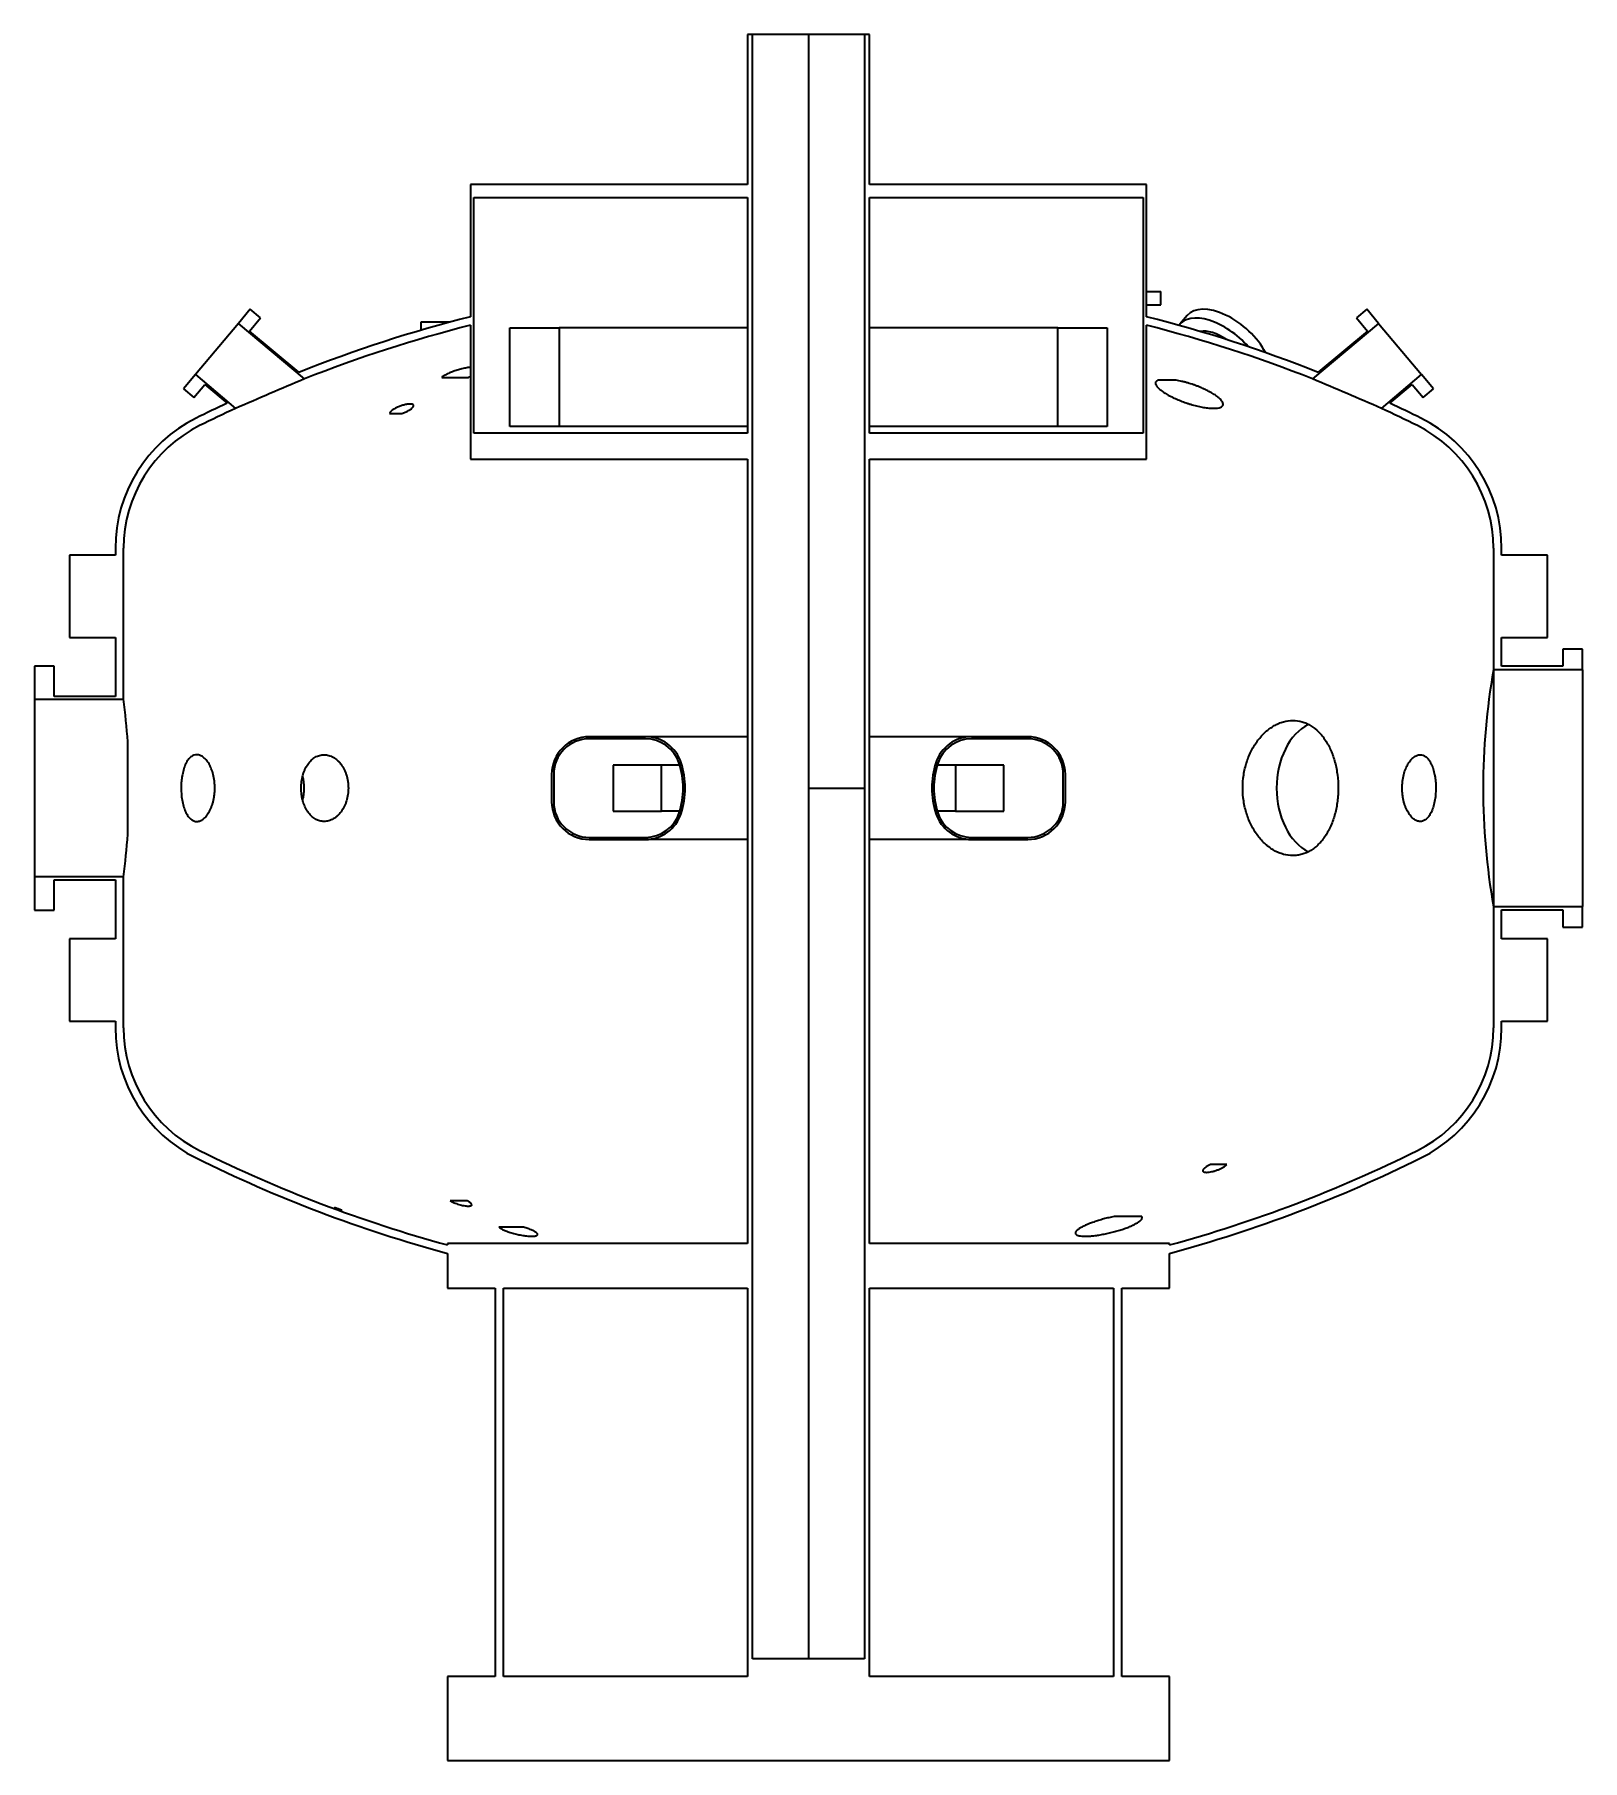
# Model space of a CAD drawing. Header units: millimetres. Extents: x -1130 to 1130, y -1419 to 1100.
import ezdxf

# ---------------------------------------------------------------- set-up
doc = ezdxf.new("R2010")
doc.units = ezdxf.units.MM
doc.layers.add('DV1_Default', color=7, linetype='Continuous')

msp = doc.modelspace()

# ---------------------------------------------------------------- linework, layer by layer
at = {"layer": 'DV1_Default', "color": 7, "linetype": 'Continuous', "lineweight": 35}
for p, q in [((-82, 1100), (-89.1, 1100)), ((-89.1, 1100), (-89.1, 881)), ((82, 1100), (-82, 1100)), ((-82, -1271), (-82, 1100)), ((0, 1100), (0, -1271)), ((89.1, 1100), (82, 1100)), ((82, 1100), (82, -1271)), ((89.1, 881), (89.1, 1100)), ((-89.1, 881), (-493.5, 881)), ((-493.5, 881), (-493.5, 688.1)), ((-488.5, 518), (-488.5, 862)), ((-488.5, 862), (-89.1, 862)), ((-89.1, 862), (-89.1, 518)), ((493.5, 881), (89.1, 881)), ((89.1, 862), (488.5, 862)), ((89.1, 518), (89.1, 862)), ((488.5, 862), (488.5, 518)), ((493.5, 688.1), (493.5, 881)), ((493.5, 725), (514.2, 725)), ((514.2, 705.2), (514.2, 725)), ((-815, 698.9), (-832.4, 678.2)), ((-815.9, 667.1), (-799.9, 686.2)), ((-799.9, 686.2), (-815, 698.9)), ((493.5, 705.2), (514.2, 705.2)), ((552.8, 689.7), (542.1, 677)), ((815, 698.9), (799.9, 686.2)), ((799.9, 686.2), (815.9, 667.1)), ((832.4, 678.2), (815, 698.9)), ((-832.4, 678.2), (-895.1, 603.5)), ((-735.9, 597.3), (-832.4, 678.2)), ((-744.1, 606.9), (-815.9, 667.1)), ((-524.4, 680), (-565.9, 680)), ((-565.9, 680), (-565.9, 668.3)), ((-493.5, 675.7), (-493.5, 480)), ((-436, 528), (-436, 672)), ((-436, 672), (-364, 672)), ((-89.1, 672), (-364, 672)), ((-364, 672), (-364, 528)), ((364, 672), (89.1, 672)), ((364, 528), (364, 672)), ((364, 672), (436, 672)), ((436, 672), (436, 528)), ((493.5, 480), (493.5, 675.7)), ((832.4, 678.2), (735.9, 597.3)), ((815.9, 667.1), (744.1, 606.9)), ((832.4, 678.2), (895.1, 603.5)), ((-895.1, 603.5), (-912.5, 582.8)), ((-912.5, 582.8), (-897.3, 570.1)), ((-897.3, 570.1), (-881.3, 589.1)), ((-895.1, 603.5), (-836.4, 554.2)), ((-881.3, 589.1), (-848.7, 561.8)), ((-535.4, 599.5), (-496.4, 599.5)), ((836.4, 554.2), (895.1, 603.5)), ((848.7, 561.8), (881.3, 589.1)), ((881.3, 589.1), (897.3, 570.1)), ((912.5, 582.8), (895.1, 603.5)), ((897.3, 570.1), (912.5, 582.8)), ((-611.5, 546.9), (-593.7, 546.9)), ((-89.1, 518), (-488.5, 518)), ((-364, 528), (-436, 528)), ((-89.1, 528), (-364, 528)), ((364, 528), (89.1, 528)), ((488.5, 518), (89.1, 518)), ((436, 528), (364, 528)), ((-493.5, 480), (-89.1, 480)), ((-89.1, 480), (-89.1, -665)), ((89.1, -665), (89.1, 480)), ((89.1, 480), (493.5, 480)), ((-1079, 340), (-1079, 220)), ((-1012, 340), (-1079, 340)), ((-1012, 350), (-1012, 340)), ((-1000, 129.7), (-1000, 350)), ((1000, 350), (1000, 172.8)), ((1012, 340), (1012, 350)), ((1079, 340), (1012, 340)), ((1079, 220), (1079, 340)), ((-1079, 220), (-1012, 220)), ((-1012, 220), (-1012, 133.7)), ((1012, 177.8), (1012, 220)), ((1012, 220), (1079, 220)), ((1130, 203), (1101.5, 203)), ((1101.5, 203), (1101.5, 177.8)), ((1130, 172.8), (1130, 203)), ((-1101.5, 178), (-1130, 178)), ((-1130, 178), (-1130, 129.7)), ((-1101.5, 133.7), (-1101.5, 178)), ((1101.5, 177.8), (1012, 177.8)), ((1000, 172.8), (1000, -172.8)), ((1130, 172.8), (1000, 172.8)), ((1130, 172.8), (1130, -172.8)), ((-1130, 129.7), (-1130, -129.7)), ((-1130, 129.7), (-1000, 129.7)), ((-1012, 133.7), (-1101.5, 133.7)), ((-993.8, -67.5), (-993.8, 67.5)), ((-238.2, 75), (-320, 75)), ((-238.2, 72), (-320, 72)), ((-89.1, 75), (-238.2, 75)), ((238.2, 75), (89.1, 75)), ((320, 75), (238.2, 75)), ((320, 72), (238.2, 72)), ((-214.6, 33.6), (-285.4, 33.6)), ((-285.4, 33.6), (-285.4, -33.6)), ((-187.9, 33.6), (-214.6, 33.6)), ((-214.6, -33.6), (-214.6, 33.6)), ((214.6, 33.6), (187.9, 33.6)), ((214.6, 33.6), (214.6, -33.6)), ((285.4, 33.6), (214.6, 33.6)), ((285.4, -33.6), (285.4, 33.6)), ((-375, 20), (-375, -20)), ((-372, 20), (-372, -20)), ((0, 0), (82, 0)), ((372, -20), (372, 20)), ((375, -20), (375, 20)), ((-285.4, -33.6), (-214.6, -33.6)), ((-187.9, -33.6), (-214.6, -33.6)), ((214.6, -33.6), (187.9, -33.6)), ((214.6, -33.6), (285.4, -33.6)), ((-320, -72), (-238.2, -72)), ((-320, -75), (-238.2, -75)), ((-89.1, -75), (-238.2, -75)), ((238.2, -75), (89.1, -75)), ((238.2, -72), (320, -72)), ((238.2, -75), (320, -75)), ((-1130, -129.7), (-1130, -178)), ((-1000, -129.7), (-1130, -129.7)), ((-1101.5, -133.7), (-1012, -133.7)), ((-1101.5, -178), (-1101.5, -133.7)), ((-1012, -133.7), (-1012, -220)), ((-1000, -350), (-1000, -129.7)), ((1000, -172.8), (1130, -172.8)), ((1000, -172.8), (1000, -350)), ((1130, -203), (1130, -172.8)), ((-1130, -178), (-1101.5, -178)), ((1012, -220), (1012, -177.8)), ((1012, -177.8), (1101.5, -177.8)), ((1101.5, -177.8), (1101.5, -203)), ((-1079, -220), (-1079, -340)), ((-1012, -220), (-1079, -220)), ((1079, -220), (1012, -220)), ((1079, -340), (1079, -220)), ((1101.5, -203), (1130, -203)), ((-1079, -340), (-1012, -340)), ((-1012, -340), (-1012, -350)), ((1012, -340), (1079, -340)), ((1012, -350), (1012, -340)), ((610.7, -549.4), (586.7, -549.4)), ((-498.4, -602.5), (-523, -602.5)), ((486.5, -625.5), (446.3, -625.5)), ((-416.3, -640.8), (-451.9, -640.8)), ((-527, -665), (-527, -666.9)), ((-89.1, -665), (-527, -665)), ((-527, -679.3), (-527, -730)), ((527, -665), (89.1, -665)), ((527, -666.9), (527, -665)), ((527, -730), (527, -679.3)), ((-527, -730), (-457.5, -730)), ((-457.5, -730), (-457.5, -1297)), ((-445.5, -730), (-89.1, -730)), ((-445.5, -1297), (-445.5, -730)), ((-89.1, -730), (-89.1, -1297)), ((89.1, -1297), (89.1, -730)), ((89.1, -730), (445.5, -730)), ((445.5, -730), (445.5, -1297)), ((457.5, -730), (527, -730)), ((457.5, -1297), (457.5, -730)), ((82, -1271), (-82, -1271)), ((-527, -1297), (-527, -1419.4)), ((-457.5, -1297), (-527, -1297)), ((-89.1, -1297), (-445.5, -1297)), ((445.5, -1297), (89.1, -1297)), ((527, -1297), (457.5, -1297)), ((527, -1419.4), (527, -1297)), ((-527, -1419.4), (527, -1419.4))]:
    msp.add_line(p, q, dxfattribs=at)
for centre, radius, start, end in [((0, -1262.5), 2012, 104.1983, 111.7049), ((0, -1262.5), 2012, 68.2951, 75.8017), ((0, -1262.5), 2000, 104.2853, 111.5881), ((0, -1262.5), 2000, 68.4119, 75.7147), ((3069.9, -8440.7), 9806.5, 112.8356, 113.47472), ((-3070.2, -8441.3), 9807.3, 66.5253, 67.16437), ((0, -1262.5), 2012, 114.9495, 116.3878), ((0, -1262.5), 2012, 63.6122, 65.0505), ((-800, 350), 212, 116.3878, 180), ((-800, 350), 200, 116.3878, 180), ((0, -1262.5), 2000, 114.7222, 116.3878), ((0, -1262.5), 2000, 63.6122, 65.2778), ((800, 350), 200, 0, 63.6122), ((800, 350), 212, 0, 63.6122), ((1985.4, 0), 1000.4, 170.0537, 189.9463), ((-2013.3, -1.9), 1021.8, 3.8953, 7.4011), ((-320, 20), 55, 90, 180), ((-320, 20), 52, 90, 180), ((-238.2, 20), 55, 17.9202, 90), ((-238.2, 20), 52, 17.9202, 90), ((238.2, 20), 55, 90, 162.0798), ((238.2, 20), 52, 90, 162.0798), ((320, 20), 55, 0, 90), ((320, 20), 52, 0, 90), ((-300, 0), 117, 342.0798, 17.9202), ((-300, 0), 120, 342.0798, 17.9202), ((300, 0), 120, 162.0798, 197.9202), ((300, 0), 117, 162.0798, 197.9202), ((-320, -20), 55, 180, 270), ((-320, -20), 52, 180, 270), ((320, -20), 52, 270, 0), ((320, -20), 55, 270, 0), ((-238.2, -20), 52, 270, 342.0798), ((-238.2, -20), 55, 270, 342.0798), ((238.2, -20), 55, 197.9202, 270), ((238.2, -20), 52, 197.9202, 270), ((-2013.1, 1.9), 1021.6, 352.5985, 356.1051), ((-800, -350), 212, 180, 243.6122), ((-800, -350), 200, 180, 243.6122), ((800, -350), 200, 296.3878, 0), ((800, -350), 212, 296.3878, 0), ((0, 1262.5), 2012, 243.6122, 254.8155), ((0, 1262.5), 2000, 243.6122, 254.7222), ((0, 1262.5), 2000, 285.2778, 296.3878), ((0, 1262.5), 2012, 285.1845, 296.3878)]:
    msp.add_arc(centre, radius, start, end, dxfattribs=at)
for centre, major_axis, ratio, start_param, end_param in [((600, 628.1), (58, -48.8), 0.541675, 1.284228, 3.187774), ((610.8, 640.9), (58, -48.8), 0.541675, 0.910557, 3.141593), ((600, 628.1), (38.8, -32.7), 0.541675, 1.75394, 2.718578), ((954, -130.4), (-724.7, 610.7), 0.541675, -0.59135, -0.551227), ((753.1, 0), (0, -98.6), 0.707107, 3.480387, 5.944396), ((-770.7, 0), (0, 48.7), 0.707107, 4.349039, 5.075738)]:
    msp.add_ellipse(centre, major_axis=major_axis, ratio=ratio, start_param=start_param, end_param=end_param, dxfattribs=at)
for points, knots in [([(-493.5, 614.2), (-493.7, 614.2), (-493.9, 614.1), (-496.2, 613.9), (-498.4, 613.6), (-501.8, 612.9), (-503, 612.7), (-505.3, 612.1), (-506.5, 611.9), (-508.8, 611.3), (-510, 610.9), (-512.3, 610.3), (-513.5, 609.9), (-515.7, 609.2), (-516.8, 608.8), (-519, 608), (-520.1, 607.6), (-523.2, 606.4), (-525.1, 605.5), (-527.8, 604.2), (-528.7, 603.8), (-530.3, 602.9), (-531, 602.5), (-533.2, 601.2), (-534.4, 600.4), (-535.4, 599.5)], [0, 0, 0, 0, 0.014734, 0.014734, 0.155486, 0.155486, 0.225862, 0.225862, 0.296238, 0.296238, 0.366614, 0.366614, 0.436991, 0.436991, 0.507367, 0.507367, 0.577743, 0.577743, 0.718495, 0.718495, 0.788871, 0.788871, 0.859248, 0.859248, 1, 1, 1, 1]), ([(509.9, 595.5), (508.8, 595), (508, 594.4), (506.9, 593), (506.6, 592.2), (506.6, 590.6), (506.8, 589.7), (507.4, 588.2), (507.7, 587.7), (508.4, 586.7), (508.8, 586.2), (510.1, 584.6), (511.2, 583.5), (513.1, 581.8), (513.8, 581.3), (515.3, 580.1), (516, 579.5), (518.5, 577.8), (520.3, 576.6), (524.2, 574.3), (526.4, 573.1), (530.9, 570.8), (533.2, 569.7), (538.2, 567.4), (540.8, 566.3), (546.1, 564.3), (548.8, 563.3), (553, 561.8), (554.4, 561.4), (557.3, 560.5), (558.7, 560), (562.9, 558.8), (565.7, 558.1), (570, 557.1), (571.4, 556.8), (574.2, 556.2), (575.5, 556), (579.5, 555.3), (582.1, 554.9), (585.7, 554.6), (586.9, 554.5), (589.2, 554.4), (591.4, 554.3), (593.4, 554.4), (595.3, 554.5), (596.2, 554.6), (598.7, 554.9), (600.1, 555.3), (602.4, 556.2), (603.4, 556.8), (604.7, 558.1), (605.1, 558.9), (605.3, 560.1), (605.3, 560.6), (605.2, 561.5), (605.1, 561.9), (604.6, 563.3), (604, 564.3), (602.4, 566.5), (601.4, 567.6), (599, 569.8), (597.6, 570.9), (594.5, 573.2), (592.7, 574.4), (588.9, 576.7), (586.9, 577.9), (583.6, 579.6), (582.5, 580.2), (580.1, 581.3), (579, 581.9), (575.3, 583.6), (572.8, 584.7), (568.9, 586.2), (567.5, 586.7), (564.8, 587.8), (563.4, 588.3), (559.3, 589.7), (556.5, 590.6), (552.2, 591.8), (550.8, 592.2), (548, 593), (546.5, 593.4), (542.2, 594.4), (539.5, 595), (536.8, 595.5)], [0, 0, 0, 0, 0.03125, 0.03125, 0.0625, 0.0625, 0.09375, 0.09375, 0.109375, 0.109375, 0.125, 0.125, 0.15625, 0.15625, 0.171875, 0.171875, 0.1875, 0.1875, 0.21875, 0.21875, 0.25, 0.25, 0.28125, 0.28125, 0.3125, 0.3125, 0.34375, 0.34375, 0.359375, 0.359375, 0.375, 0.375, 0.40625, 0.40625, 0.421875, 0.421875, 0.4375, 0.4375, 0.46875, 0.46875, 0.484375, 0.484375, 0.5, 0.515625, 0.515625, 0.53125, 0.53125, 0.5625, 0.5625, 0.59375, 0.59375, 0.625, 0.625, 0.640625, 0.640625, 0.65625, 0.65625, 0.6875, 0.6875, 0.71875, 0.71875, 0.75, 0.75, 0.78125, 0.78125, 0.8125, 0.8125, 0.828125, 0.828125, 0.84375, 0.84375, 0.875, 0.875, 0.890625, 0.890625, 0.90625, 0.90625, 0.9375, 0.9375, 0.953125, 0.953125, 0.96875, 0.96875, 1, 1, 1, 1]), ([(-593.7, 546.9), (-591.9, 547.5), (-590.3, 548.1), (-587.9, 549.1), (-587.1, 549.5), (-585.6, 550.2), (-584.9, 550.6), (-582.8, 551.7), (-581.6, 552.5), (-580, 553.6), (-579.5, 554), (-578.7, 554.7), (-578.3, 555.1), (-577.3, 556.2), (-576.8, 556.8), (-576.4, 558.1), (-576.4, 558.6), (-576.9, 559.3), (-577.1, 559.6), (-577.6, 559.9), (-578, 560.1), (-578.8, 560.3), (-579.3, 560.4), (-580.3, 560.6), (-580.9, 560.6), (-582.8, 560.6), (-584.3, 560.5), (-587.5, 560), (-589.2, 559.6), (-592.7, 558.7), (-594.4, 558.1), (-597.8, 556.9), (-599.5, 556.2), (-601.7, 555.1), (-602.5, 554.7), (-603.9, 554), (-604.6, 553.6), (-606.5, 552.5), (-607.6, 551.7), (-609.4, 550.2), (-610.1, 549.5), (-610.9, 548.5), (-611.1, 548.1), (-611.4, 547.5), (-611.5, 547.2), (-611.5, 546.9)], [0, 0, 0, 0, 0.0625, 0.0625, 0.09375, 0.09375, 0.125, 0.125, 0.1875, 0.1875, 0.21875, 0.21875, 0.25, 0.25, 0.3125, 0.3125, 0.375, 0.375, 0.40625, 0.40625, 0.4375, 0.4375, 0.46875, 0.46875, 0.5, 0.5, 0.5625, 0.5625, 0.625, 0.625, 0.6875, 0.6875, 0.75, 0.75, 0.78125, 0.78125, 0.8125, 0.8125, 0.875, 0.875, 0.9375, 0.9375, 0.96875, 0.96875, 1, 1, 1, 1]), ([(633.9, 0), (633.9, -6.5), (634.4, -12.9), (635.9, -22.4), (636.5, -25.5), (638, -31.7), (638.8, -34.8), (641.7, -43.7), (644, -49.4), (648.1, -57.4), (649.6, -60), (652.7, -65.1), (654.4, -67.5), (659.5, -74.3), (663.3, -78.4), (668.3, -82.9), (669.3, -83.7), (671.4, -85.4), (672.4, -86.2), (675.6, -88.5), (677.7, -89.9), (682.1, -92.3), (684.3, -93.4), (687.7, -94.8), (688.8, -95.2), (691.1, -96), (692.2, -96.4), (697.9, -98), (702.5, -98.6), (709.3, -98.6), (711.6, -98.4), (716.1, -97.8), (718.4, -97.3), (725, -95.4), (729.2, -93.6), (735.3, -89.9), (737.3, -88.5), (741.1, -85.4), (743, -83.8), (748.3, -78.4), (751.6, -74.4), (757.7, -65.2), (760.4, -60.2), (763.8, -52.2), (764.9, -49.4), (766.9, -43.7), (767.8, -40.8), (770.2, -31.8), (771.4, -25.7), (772.6, -16.2), (772.9, -13), (773.3, -6.5), (773.4, -3.3), (773.4, 6.4), (773, 12.8), (771.8, 22.3), (771.3, 25.5), (770.1, 31.7), (769.4, 34.7), (767.8, 40.7), (766.9, 43.6), (765.5, 47.8), (764.9, 49.2), (763.9, 52), (763.3, 53.4), (760.4, 60.1), (757.7, 65.1), (753.2, 71.9), (751.7, 74.1), (748.3, 78.2), (746.6, 80.2), (741.2, 85.5), (737.4, 88.6), (731.3, 92.3), (729.2, 93.4), (725, 95.3), (722.8, 96.1), (716.3, 97.9), (711.8, 98.6), (702.6, 98.6), (698, 98), (691.2, 96.1), (688.9, 95.3), (684.4, 93.4), (682.2, 92.4), (675.6, 88.6), (671.4, 85.6), (665.4, 80.3), (663.4, 78.3), (659.7, 74.2), (657.8, 72), (652.7, 65.2), (649.6, 60.3), (645.4, 52.2), (644.1, 49.4), (641.8, 43.7), (640.7, 40.8), (638.8, 34.9), (638, 31.9), (636.5, 25.7), (635.9, 22.5), (634.4, 13), (633.9, 6.5), (633.9, 0)], [0, 0, 0, 0, 0.03125, 0.03125, 0.046875, 0.046875, 0.0625, 0.0625, 0.09375, 0.09375, 0.109375, 0.109375, 0.125, 0.125, 0.15625, 0.15625, 0.164063, 0.164063, 0.171875, 0.171875, 0.1875, 0.1875, 0.203125, 0.203125, 0.210938, 0.210938, 0.21875, 0.21875, 0.25, 0.25, 0.265625, 0.265625, 0.28125, 0.28125, 0.3125, 0.3125, 0.328125, 0.328125, 0.34375, 0.34375, 0.375, 0.375, 0.40625, 0.40625, 0.421875, 0.421875, 0.4375, 0.4375, 0.46875, 0.46875, 0.484375, 0.484375, 0.5, 0.5, 0.53125, 0.53125, 0.546875, 0.546875, 0.5625, 0.5625, 0.578125, 0.578125, 0.585938, 0.585938, 0.59375, 0.59375, 0.625, 0.625, 0.640625, 0.640625, 0.65625, 0.65625, 0.6875, 0.6875, 0.703125, 0.703125, 0.71875, 0.71875, 0.75, 0.75, 0.78125, 0.78125, 0.796875, 0.796875, 0.8125, 0.8125, 0.84375, 0.84375, 0.859375, 0.859375, 0.875, 0.875, 0.90625, 0.90625, 0.921875, 0.921875, 0.9375, 0.9375, 0.953125, 0.953125, 0.96875, 0.96875, 1, 1, 1, 1]), ([(-866.8, 0), (-866.8, -3.4), (-867, -6.8), (-867.6, -11.7), (-867.8, -13.3), (-868.4, -16.5), (-868.7, -18.1), (-869.5, -21.1), (-869.9, -22.5), (-870.8, -25.4), (-871.3, -26.7), (-872.9, -30.7), (-874, -33.1), (-876.6, -37.4), (-877.9, -39.4), (-880.7, -42.7), (-882.2, -44.1), (-884.4, -45.8), (-885.2, -46.3), (-886.7, -47.1), (-887.5, -47.5), (-889.7, -48.4), (-891.3, -48.7), (-893.6, -48.7), (-894.3, -48.7), (-895.8, -48.4), (-896.6, -48.2), (-898.8, -47.4), (-900.2, -46.6), (-902.3, -44.9), (-903, -44.3), (-904.3, -42.9), (-904.9, -42.2), (-906.8, -39.7), (-907.9, -37.8), (-909.6, -34.5), (-910.1, -33.3), (-911, -30.9), (-911.5, -29.6), (-912.8, -25.6), (-913.5, -22.8), (-914.7, -16.6), (-915.2, -13.5), (-915.6, -8.5), (-915.7, -6.9), (-915.9, -3.5), (-915.9, -1.8), (-915.9, 3.3), (-915.8, 6.6), (-915.3, 11.6), (-915.2, 13.3), (-914.7, 16.5), (-914.4, 18), (-913.8, 21.1), (-913.5, 22.5), (-912.8, 25.4), (-912.4, 26.8), (-911.1, 30.9), (-910.1, 33.3), (-908.5, 36.6), (-908, 37.6), (-906.8, 39.6), (-906.2, 40.5), (-904.9, 42.1), (-904.3, 42.9), (-903, 44.3), (-902.3, 44.9), (-900.2, 46.6), (-898.8, 47.4), (-895.8, 48.5), (-894.3, 48.7), (-891.3, 48.7), (-889.7, 48.4), (-886.7, 47.2), (-885.1, 46.3), (-882.2, 44.1), (-880.7, 42.7), (-877.9, 39.4), (-876.5, 37.4), (-874, 33.1), (-872.9, 30.7), (-870.8, 25.5), (-869.9, 22.6), (-868.4, 16.6), (-867.8, 13.4), (-867.2, 8.5), (-867, 6.8), (-866.8, 3.4), (-866.8, 1.7), (-866.8, 0)], [0, 0, 0, 0, 0.03125, 0.03125, 0.046875, 0.046875, 0.0625, 0.0625, 0.078125, 0.078125, 0.09375, 0.09375, 0.125, 0.125, 0.15625, 0.15625, 0.1875, 0.1875, 0.203125, 0.203125, 0.21875, 0.21875, 0.25, 0.25, 0.265625, 0.265625, 0.28125, 0.28125, 0.3125, 0.3125, 0.328125, 0.328125, 0.34375, 0.34375, 0.375, 0.375, 0.390625, 0.390625, 0.40625, 0.40625, 0.4375, 0.4375, 0.46875, 0.46875, 0.484375, 0.484375, 0.5, 0.5, 0.53125, 0.53125, 0.546875, 0.546875, 0.5625, 0.5625, 0.578125, 0.578125, 0.59375, 0.59375, 0.625, 0.625, 0.640625, 0.640625, 0.65625, 0.65625, 0.671875, 0.671875, 0.6875, 0.6875, 0.71875, 0.71875, 0.75, 0.75, 0.78125, 0.78125, 0.8125, 0.8125, 0.84375, 0.84375, 0.875, 0.875, 0.90625, 0.90625, 0.9375, 0.9375, 0.96875, 0.96875, 0.984375, 0.984375, 1, 1, 1, 1]), ([(-740.7, 0), (-740.7, -3.2), (-740.5, -6.4), (-739.9, -11.1), (-739.6, -12.6), (-739, -15.7), (-738.6, -17.2), (-737.4, -21.6), (-736.4, -24.4), (-734.6, -28.4), (-733.9, -29.7), (-732.5, -32.1), (-731.8, -33.3), (-729.5, -36.7), (-727.8, -38.7), (-725.1, -41.4), (-724.1, -42.2), (-722.2, -43.7), (-721.2, -44.4), (-719.2, -45.6), (-718.1, -46.1), (-716, -47.1), (-714.9, -47.5), (-711.6, -48.4), (-709.4, -48.7), (-706, -48.7), (-704.9, -48.6), (-702.6, -48.3), (-701.5, -48.1), (-698.1, -47.1), (-696, -46.2), (-692.8, -44.4), (-691.7, -43.7), (-689.7, -42.2), (-688.7, -41.4), (-685.8, -38.7), (-684, -36.7), (-680.7, -32.2), (-679.2, -29.7), (-677.3, -25.8), (-676.7, -24.4), (-675.5, -21.6), (-675, -20.1), (-673.7, -15.7), (-673, -12.7), (-672.1, -6.4), (-671.8, -3.2), (-671.8, 3.2), (-672.1, 6.3), (-672.7, 11), (-673, 12.6), (-673.7, 15.6), (-674.1, 17.1), (-675, 20.1), (-675.5, 21.5), (-676.6, 24.3), (-677.2, 25.7), (-679.2, 29.7), (-680.7, 32.2), (-683.1, 35.5), (-684, 36.6), (-685.8, 38.6), (-686.7, 39.6), (-689.6, 42.2), (-691.6, 43.7), (-694.8, 45.6), (-695.9, 46.1), (-698.1, 47.1), (-699.2, 47.4), (-702.6, 48.4), (-704.8, 48.7), (-709.3, 48.7), (-711.6, 48.4), (-714.8, 47.5), (-715.9, 47.1), (-718.1, 46.2), (-719.1, 45.6), (-722.2, 43.8), (-724.1, 42.3), (-727.8, 38.8), (-729.5, 36.7), (-732.6, 32.2), (-733.9, 29.8), (-735.7, 25.8), (-736.3, 24.4), (-737.3, 21.6), (-737.8, 20.2), (-739, 15.8), (-739.6, 12.7), (-740.5, 6.4), (-740.7, 3.2), (-740.7, 0)], [0, 0, 0, 0, 0.03125, 0.03125, 0.046875, 0.046875, 0.0625, 0.0625, 0.09375, 0.09375, 0.109375, 0.109375, 0.125, 0.125, 0.15625, 0.15625, 0.171875, 0.171875, 0.1875, 0.1875, 0.203125, 0.203125, 0.21875, 0.21875, 0.25, 0.25, 0.265625, 0.265625, 0.28125, 0.28125, 0.3125, 0.3125, 0.328125, 0.328125, 0.34375, 0.34375, 0.375, 0.375, 0.40625, 0.40625, 0.421875, 0.421875, 0.4375, 0.4375, 0.46875, 0.46875, 0.5, 0.5, 0.53125, 0.53125, 0.546875, 0.546875, 0.5625, 0.5625, 0.578125, 0.578125, 0.59375, 0.59375, 0.625, 0.625, 0.640625, 0.640625, 0.65625, 0.65625, 0.6875, 0.6875, 0.703125, 0.703125, 0.71875, 0.71875, 0.75, 0.75, 0.78125, 0.78125, 0.796875, 0.796875, 0.8125, 0.8125, 0.84375, 0.84375, 0.875, 0.875, 0.90625, 0.90625, 0.921875, 0.921875, 0.9375, 0.9375, 0.96875, 0.96875, 1, 1, 1, 1]), ([(866.8, 0), (866.8, -3.4), (867, -6.8), (867.6, -11.7), (867.8, -13.3), (868.4, -16.5), (868.7, -18.1), (869.5, -21.1), (869.9, -22.5), (870.8, -25.4), (871.3, -26.7), (872.9, -30.7), (874, -33.1), (876.6, -37.4), (877.9, -39.4), (880.7, -42.7), (882.2, -44.1), (884.4, -45.8), (885.2, -46.3), (886.7, -47.1), (887.5, -47.5), (889.7, -48.4), (891.3, -48.7), (893.6, -48.7), (894.3, -48.7), (895.8, -48.4), (896.6, -48.2), (898.8, -47.4), (900.2, -46.6), (902.3, -44.9), (903, -44.3), (904.3, -42.9), (904.9, -42.2), (906.8, -39.7), (907.9, -37.8), (909.6, -34.5), (910.1, -33.3), (911, -30.9), (911.5, -29.6), (912.8, -25.6), (913.5, -22.8), (914.7, -16.6), (915.2, -13.5), (915.6, -8.5), (915.7, -6.9), (915.9, -3.5), (915.9, -1.8), (915.9, 3.3), (915.8, 6.6), (915.3, 11.6), (915.2, 13.3), (914.7, 16.5), (914.4, 18), (913.8, 21.1), (913.5, 22.5), (912.8, 25.4), (912.4, 26.8), (911.1, 30.9), (910.1, 33.3), (908.5, 36.6), (908, 37.6), (906.8, 39.6), (906.2, 40.5), (904.9, 42.1), (904.3, 42.9), (903, 44.3), (902.3, 44.9), (900.2, 46.6), (898.8, 47.4), (895.8, 48.5), (894.3, 48.7), (891.3, 48.7), (889.7, 48.4), (886.7, 47.2), (885.1, 46.3), (882.2, 44.1), (880.7, 42.7), (877.9, 39.4), (876.5, 37.4), (874, 33.1), (872.9, 30.7), (870.8, 25.5), (869.9, 22.6), (868.4, 16.6), (867.8, 13.4), (867.2, 8.5), (867, 6.8), (866.8, 3.4), (866.8, 1.7), (866.8, 0)], [0, 0, 0, 0, 0.03125, 0.03125, 0.046875, 0.046875, 0.0625, 0.0625, 0.078125, 0.078125, 0.09375, 0.09375, 0.125, 0.125, 0.15625, 0.15625, 0.1875, 0.1875, 0.203125, 0.203125, 0.21875, 0.21875, 0.25, 0.25, 0.265625, 0.265625, 0.28125, 0.28125, 0.3125, 0.3125, 0.328125, 0.328125, 0.34375, 0.34375, 0.375, 0.375, 0.390625, 0.390625, 0.40625, 0.40625, 0.4375, 0.4375, 0.46875, 0.46875, 0.484375, 0.484375, 0.5, 0.5, 0.53125, 0.53125, 0.546875, 0.546875, 0.5625, 0.5625, 0.578125, 0.578125, 0.59375, 0.59375, 0.625, 0.625, 0.640625, 0.640625, 0.65625, 0.65625, 0.671875, 0.671875, 0.6875, 0.6875, 0.71875, 0.71875, 0.75, 0.75, 0.78125, 0.78125, 0.8125, 0.8125, 0.84375, 0.84375, 0.875, 0.875, 0.90625, 0.90625, 0.9375, 0.9375, 0.96875, 0.96875, 0.984375, 0.984375, 1, 1, 1, 1]), ([(586.7, -549.4), (586, -549.7), (585.4, -550), (584.1, -550.7), (583.5, -551), (582.4, -551.7), (581.9, -552), (580.8, -552.6), (580.4, -553), (579, -554), (578.2, -554.6), (577.3, -555.5), (577, -555.9), (576.5, -556.5), (576.3, -556.8), (575.8, -557.6), (575.7, -558.1), (575.8, -559.1), (576, -559.5), (576.6, -560), (576.8, -560.2), (577.5, -560.4), (577.8, -560.6), (578.6, -560.7), (579, -560.8), (580, -560.9), (580.5, -560.9), (582.1, -560.9), (583.4, -560.8), (586.1, -560.5), (587.5, -560.2), (590.5, -559.5), (592, -559.1), (594.2, -558.4), (595, -558.1), (596.5, -557.6), (597.2, -557.3), (599.3, -556.5), (600.7, -555.9), (603.3, -554.6), (604.5, -554), (606.7, -552.6), (607.7, -552), (609, -551), (609.4, -550.7), (610.1, -550), (610.4, -549.7), (610.7, -549.4)], [0, 0, 0, 0, 0.03125, 0.03125, 0.0625, 0.0625, 0.09375, 0.09375, 0.125, 0.125, 0.1875, 0.1875, 0.21875, 0.21875, 0.25, 0.25, 0.3125, 0.3125, 0.375, 0.375, 0.40625, 0.40625, 0.4375, 0.4375, 0.46875, 0.46875, 0.5, 0.5, 0.5625, 0.5625, 0.625, 0.625, 0.6875, 0.6875, 0.71875, 0.71875, 0.75, 0.75, 0.8125, 0.8125, 0.875, 0.875, 0.9375, 0.9375, 0.96875, 0.96875, 1, 1, 1, 1]), ([(-523, -602.5), (-522.2, -603), (-521.4, -603.4), (-519.6, -604.4), (-518.6, -604.8), (-516.4, -605.7), (-515.3, -606.1), (-513, -607), (-511.8, -607.4), (-509.3, -608.1), (-508.1, -608.4), (-505.6, -609), (-504.4, -609.3), (-502, -609.7), (-500.8, -609.8), (-498.7, -610.1), (-497.7, -610.1), (-495.9, -610.1), (-495, -610.1), (-493.7, -609.8), (-493.1, -609.7), (-492.2, -609.3), (-491.9, -609), (-491.6, -608.4), (-491.6, -608.1), (-491.8, -607.4), (-492, -607), (-492.7, -606.2), (-493.2, -605.7), (-494.3, -604.8), (-495, -604.4), (-496.6, -603.4), (-497.4, -603), (-498.4, -602.5)], [0, 0, 0, 0, 0.0625, 0.0625, 0.125, 0.125, 0.1875, 0.1875, 0.25, 0.25, 0.3125, 0.3125, 0.375, 0.375, 0.4375, 0.4375, 0.5, 0.5, 0.5625, 0.5625, 0.625, 0.625, 0.6875, 0.6875, 0.75, 0.75, 0.8125, 0.8125, 0.875, 0.875, 0.9375, 0.9375, 1, 1, 1, 1]), ([(-683.3, -615.3), (-683.7, -615.1), (-684.2, -614.9), (-685.4, -614.5), (-686, -614.2), (-687.2, -613.8), (-687.9, -613.5), (-689, -613.1), (-689.6, -613), (-690.5, -612.7), (-690.8, -612.6), (-691.3, -612.5), (-691.4, -612.4), (-691.4, -612.5), (-691.3, -612.6), (-690.8, -612.8), (-690.4, -612.9), (-689.6, -613.3), (-689.1, -613.5), (-687.9, -613.9), (-687.3, -614.2), (-686.1, -614.6), (-685.4, -614.9), (-684.3, -615.3), (-683.7, -615.5), (-682.8, -615.7), (-682.5, -615.8), (-682, -616), (-681.9, -616), (-681.9, -615.9), (-682, -615.8), (-682.5, -615.6), (-682.9, -615.5), (-683.3, -615.3)], [0, 0, 0, 0, 0.0625, 0.0625, 0.125, 0.125, 0.1875, 0.1875, 0.25, 0.25, 0.3125, 0.3125, 0.375, 0.375, 0.4375, 0.4375, 0.5, 0.5, 0.5625, 0.5625, 0.625, 0.625, 0.6875, 0.6875, 0.75, 0.75, 0.8125, 0.8125, 0.875, 0.875, 0.9375, 0.9375, 1, 1, 1, 1]), ([(446.3, -625.5), (445, -625.7), (443.7, -626), (441.1, -626.5), (439.8, -626.8), (436, -627.7), (433.5, -628.3), (429.7, -629.3), (428.4, -629.7), (425.9, -630.4), (424.7, -630.8), (421.1, -631.9), (418.8, -632.6), (415.4, -633.8), (414.3, -634.2), (412.1, -635), (411.1, -635.4), (408, -636.6), (406.1, -637.4), (402.6, -639), (400.9, -639.9), (397.9, -641.5), (396.5, -642.3), (394.8, -643.5), (394.2, -643.8), (393.2, -644.6), (392.8, -645), (391.5, -646.1), (390.9, -646.8), (390, -648.1), (389.8, -648.8), (389.7, -649.7), (389.7, -650), (389.9, -650.5), (390, -650.8), (390.5, -651.6), (391.1, -652), (392.3, -652.6), (392.7, -652.8), (393.7, -653.1), (394.2, -653.3), (396, -653.7), (397.3, -653.9), (400.4, -654.1), (402.1, -654.2), (405.8, -654.2), (407.8, -654.1), (412.1, -653.9), (414.4, -653.7), (419.1, -653.1), (421.5, -652.8), (426.5, -652), (429.1, -651.5), (434.2, -650.5), (436.7, -650), (441.9, -648.8), (444.5, -648.1), (449.5, -646.8), (451.9, -646.1), (456.7, -644.6), (459, -643.8), (463.5, -642.3), (465.6, -641.5), (468.6, -640.3), (469.6, -639.8), (471.5, -639), (472.4, -638.6), (476.8, -636.6), (479.7, -635), (484.2, -631.8), (485.8, -630.3), (486.7, -628.7), (486.9, -628.3), (487.1, -627.7), (487.1, -627.4), (487.1, -626.5), (486.9, -625.9), (486.5, -625.5)], [0, 0, 0, 0, 0.015625, 0.015625, 0.03125, 0.03125, 0.0625, 0.0625, 0.078125, 0.078125, 0.09375, 0.09375, 0.125, 0.125, 0.140625, 0.140625, 0.15625, 0.15625, 0.1875, 0.1875, 0.21875, 0.21875, 0.25, 0.25, 0.265625, 0.265625, 0.28125, 0.28125, 0.3125, 0.3125, 0.34375, 0.34375, 0.359375, 0.359375, 0.375, 0.375, 0.40625, 0.40625, 0.421875, 0.421875, 0.4375, 0.4375, 0.46875, 0.46875, 0.5, 0.5, 0.53125, 0.53125, 0.5625, 0.5625, 0.59375, 0.59375, 0.625, 0.625, 0.65625, 0.65625, 0.6875, 0.6875, 0.71875, 0.71875, 0.75, 0.75, 0.78125, 0.78125, 0.796875, 0.796875, 0.8125, 0.8125, 0.875, 0.875, 0.9375, 0.9375, 0.953125, 0.953125, 0.96875, 0.96875, 1, 1, 1, 1]), ([(-451.9, -640.8), (-451.2, -641.5), (-450.2, -642.2), (-448.3, -643.4), (-447.6, -643.7), (-446.1, -644.5), (-445.3, -644.9), (-443.6, -645.7), (-442.7, -646), (-440.7, -646.8), (-439.7, -647.2), (-436.5, -648.3), (-434.3, -649), (-430.7, -650), (-429.5, -650.3), (-427, -651), (-425.8, -651.3), (-422.1, -652.1), (-419.5, -652.6), (-415.9, -653.2), (-414.7, -653.4), (-412.3, -653.7), (-411.1, -653.8), (-407.8, -654.1), (-405.8, -654.2), (-403.1, -654.2), (-402.2, -654.2), (-400.7, -654.1), (-400, -654), (-398.7, -653.8), (-398.1, -653.7), (-397.2, -653.4), (-396.8, -653.2), (-395.8, -652.6), (-395.5, -652.1), (-395.5, -651.3), (-395.6, -651), (-396, -650.4), (-396.2, -650), (-397.2, -649), (-398.1, -648.3), (-400.6, -646.8), (-402.1, -646), (-404.6, -644.9), (-405.6, -644.5), (-407.5, -643.7), (-408.5, -643.4), (-410.6, -642.6), (-411.7, -642.3), (-413.9, -641.5), (-415.1, -641.2), (-416.3, -640.8)], [0, 0, 0, 0, 0.0625, 0.0625, 0.09375, 0.09375, 0.125, 0.125, 0.15625, 0.15625, 0.1875, 0.1875, 0.25, 0.25, 0.28125, 0.28125, 0.3125, 0.3125, 0.375, 0.375, 0.40625, 0.40625, 0.4375, 0.4375, 0.5, 0.5, 0.53125, 0.53125, 0.5625, 0.5625, 0.59375, 0.59375, 0.625, 0.625, 0.6875, 0.6875, 0.71875, 0.71875, 0.75, 0.75, 0.8125, 0.8125, 0.875, 0.875, 0.90625, 0.90625, 0.9375, 0.9375, 0.96875, 0.96875, 1, 1, 1, 1])]:
    msp.add_open_spline(points, degree=3, knots=knots, dxfattribs=at)
msp.add_open_spline([(-496.4, 599.5), (-495.4, 599.9), (-494.4, 600.3), (-493.5, 600.8)], degree=3, dxfattribs=at)

doc.saveas('drawing.dxf')
